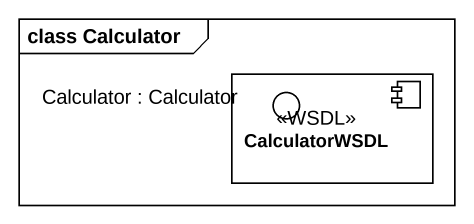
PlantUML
@startuml
mainframe class Calculator
component CalculatorWSDL <<WSDL>>
() "Calculator : Calculator" as Calculator
CalculatorWSDL -left- Calculator
@enduml
